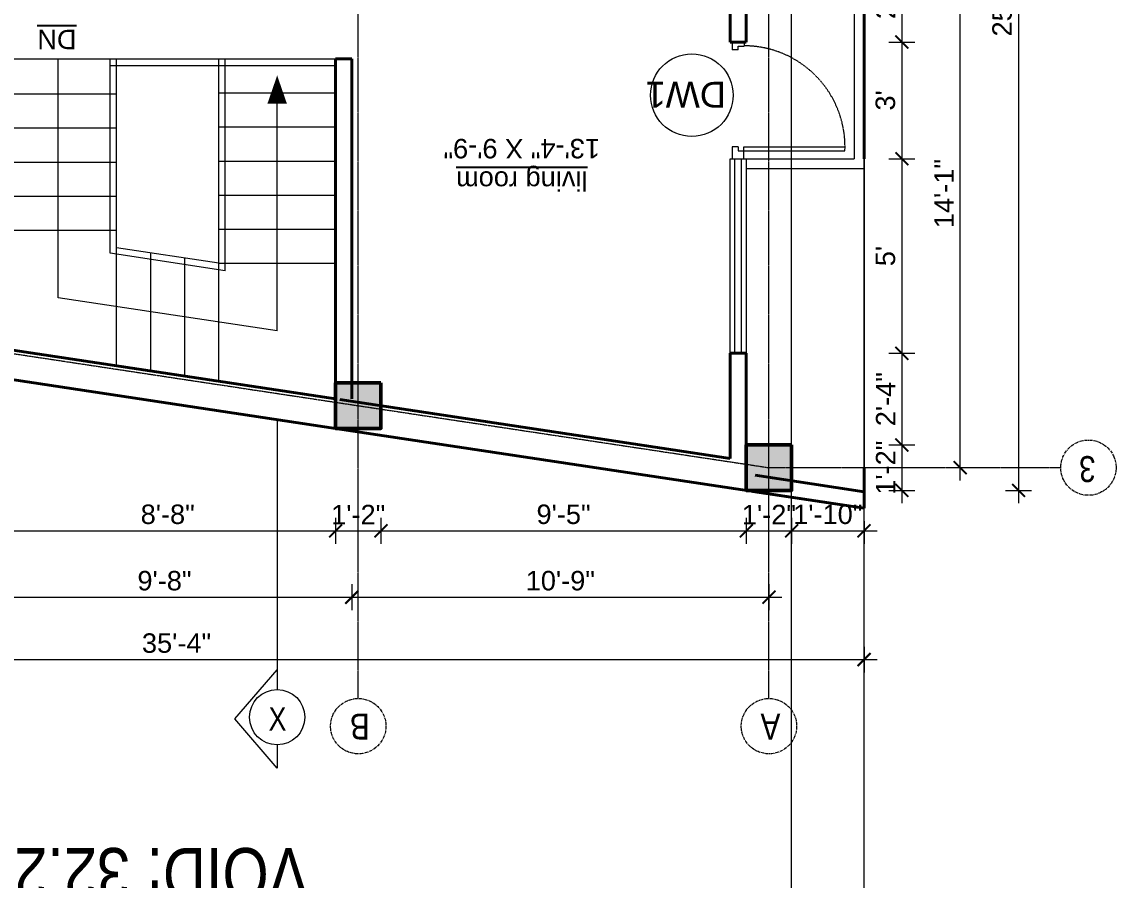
# Model space of a CAD drawing. Header units: inches. Extents: x 136316 to 155547, y -21384 to -17606.
# Drawn here: x 154136.1 to 154473.5, y -18680.5 to -18415.9 of the extents above; entities that cross this region are included whole.
import ezdxf

# ---------------------------------------------------------------- set-up
doc = ezdxf.new("R2010")
doc.units = ezdxf.units.IN
doc.header["$LTSCALE"] = 0.5
doc.header["$MEASUREMENT"] = 0
doc.header["$PDMODE"] = 66
doc.linetypes.add('CENTER', pattern=[2, 1.25, -0.25, 0.25, -0.25])
doc.linetypes.add('HIDDEN', pattern=[0.375, 0.25, -0.125])
for name, color, linetype, lineweight in [('Annotate-Lite.w', 177, 'Continuous', 9), ('Annotations-Bold.w', 177, 'Continuous', 13), ('C-COLUMN', 1, 'Continuous', 50), ('DIM', 4, 'Continuous', 5), ('DIM 1-100', 4, 'Continuous', 13), ('Door-Window.w', 4, 'Continuous', 15), ('HACTH', 253, 'Continuous', 9), ('PARAPET', 50, 'Continuous', 13), ('stair', 132, 'Continuous', 13), ('TEXT', 220, 'Continuous', 9), ('Text-100.w', 254, 'Continuous', 9), ('wall', 1, 'Continuous', 40), ('window', 4, 'Continuous', 13)]:
    doc.layers.add(name, color=color, linetype=linetype, lineweight=lineweight)
doc.styles.add('ARAIL', font='ARIALN.TTF')
doc.styles.add('arial', font='arial.ttf')
doc.styles.add('arial.', font='arial.ttf')
doc.styles.add('gaurav', font='arial.ttf')
doc.styles.get("Standard").update_dxf_attribs({"font": 'arial.ttf'})
doc.dimstyles.new('1 by 96', dxfattribs={"dimtxt": 6, "dimasz": 4, "dimexe": 4, "dimexo": 4, "dimgap": 2, "dimtad": 1, "dimdec": 0, "dimzin": 0, "dimdsep": 46, "dimlunit": 4, "dimtxsty": 'Standard', "dimblk": 'ARCHTICK', "dimcen": 0, "dimdle": 4, "dimadec": 0, "dimazin": 0, "dimtfac": 1, "dimtdec": 0, "dimtix": 1, "dimtofl": 0, "dimtmove": 1, "dimatfit": 3, "dimldrblk": 'ARCHTICK', "dimfxl": 4, "dimfxlon": 1, "dimtolj": 1, "dimtzin": 0, "dimlwd": -1, "dimlwe": -1, "dimarcsym": 0})

# ---------------------------------------------------------------- blocks, each defined once
blk = doc.blocks.new('3-0')
at = {"ltscale": 3}
for p, q in [((11063.05, 10097.68), (11065.97, 10099.9)), ((11065.25, 10097.81), (11066.71, 10098.92)), ((11065.97, 10099.9), (11066.71, 10098.92)), ((11063.05, 10097.68), (11064.53, 10095.73)), ((11065.99, 10096.84), (11064.53, 10095.73)), ((11065.99, 10096.84), (11065.25, 10097.81)), ((11085.5, 10074.13), (11110.32, 10092.96)), ((11086.24, 10073.15), (11111.05, 10091.97)), ((11111.05, 10091.97), (11110.32, 10092.96)), ((11084.04, 10073.02), (11082.57, 10071.91)), ((11082.57, 10071.91), (11084.79, 10068.98)), ((11084.04, 10073.02), (11084.78, 10072.04)), ((11084.78, 10072.04), (11086.24, 10073.15)), ((11086.24, 10073.15), (11085.5, 10074.13)), ((11087.72, 10071.2), (11086.24, 10073.15)), ((11084.79, 10068.98), (11087.72, 10071.2))]:
    blk.add_line(p, q, dxfattribs=at)
at = {"layer": 'Door-Window.w', "color": 9, "linetype": 'HIDDEN', "lineweight": 18}
blk.add_arc((11085.5, 10074.13), 31.16, 37.1906, 127.1465, dxfattribs=at)
blk = doc.blocks.new('_ArchTick')
at = {"color": 0, "linetype": 'ByBlock', "const_width": 0.15}
blk.add_lwpolyline([(-0.5, -0.5), (0.5, 0.5)], dxfattribs=at)
blk = doc.blocks.new('*D785')
at = {"layer": 'Defpoints', "color": 0, "transparency": 16777216}
for p in [(154129.33, -18523.48), (154232.83, -18541.22), (154232.83, -18572.83)]:
    blk.add_point(p, dxfattribs=at)
at = {"layer": 'DIM 1-100', "color": 0, "transparency": 16777216}
for p, q in [((154129.33, -18568.83), (154129.33, -18576.83)), ((154232.83, -18568.83), (154232.83, -18576.83)), ((154125.33, -18572.83), (154236.83, -18572.83))]:
    blk.add_line(p, q, dxfattribs=at)
at = {"layer": 'DIM 1-100', "color": 0, "transparency": 16777216, "xscale": 4, "yscale": 4, "zscale": 4, "rotation": 180}
blk.add_blockref('_ArchTick', (154129.33, -18572.83), dxfattribs=at)
at = {"layer": 'DIM 1-100', "color": 0, "transparency": 16777216, "xscale": 4, "yscale": 4, "zscale": 4}
blk.add_blockref('_ArchTick', (154232.83, -18572.83), dxfattribs=at)
at = {"layer": 'DIM 1-100', "color": 0, "transparency": 16777216, "insert": (154181.08, -18567.76), "char_height": 6, "attachment_point": 5}
blk.add_mtext('\\A1;8\'-8"', dxfattribs=at)
blk = doc.blocks.new('*D786')
at = {"layer": 'Defpoints', "color": 0, "transparency": 16777216}
for p in [(154232.83, -18541.22), (154246.83, -18541.22), (154246.83, -18572.83)]:
    blk.add_point(p, dxfattribs=at)
at = {"layer": 'DIM 1-100', "color": 0, "transparency": 16777216}
for p, q in [((154232.83, -18568.83), (154232.83, -18576.83)), ((154246.83, -18568.83), (154246.83, -18576.83)), ((154228.83, -18572.83), (154250.83, -18572.83))]:
    blk.add_line(p, q, dxfattribs=at)
at = {"layer": 'DIM 1-100', "color": 0, "transparency": 16777216, "xscale": 4, "yscale": 4, "zscale": 4, "rotation": 180}
blk.add_blockref('_ArchTick', (154232.83, -18572.83), dxfattribs=at)
at = {"layer": 'DIM 1-100', "color": 0, "transparency": 16777216, "xscale": 4, "yscale": 4, "zscale": 4}
blk.add_blockref('_ArchTick', (154246.83, -18572.83), dxfattribs=at)
at = {"layer": 'DIM 1-100', "color": 0, "transparency": 16777216, "insert": (154239.83, -18567.81), "char_height": 6, "attachment_point": 5}
blk.add_mtext('\\A1;1\'-2"', dxfattribs=at)
blk = doc.blocks.new('*D787')
at = {"layer": 'Defpoints', "color": 0, "transparency": 16777216}
for p in [(154246.83, -18541.22), (154359.48, -18546.34), (154359.48, -18572.83)]:
    blk.add_point(p, dxfattribs=at)
at = {"layer": 'DIM 1-100', "color": 0, "transparency": 16777216}
for p, q in [((154246.83, -18568.83), (154246.83, -18576.83)), ((154359.48, -18568.83), (154359.48, -18576.83)), ((154242.83, -18572.83), (154363.48, -18572.83))]:
    blk.add_line(p, q, dxfattribs=at)
at = {"layer": 'DIM 1-100', "color": 0, "transparency": 16777216, "xscale": 4, "yscale": 4, "zscale": 4, "rotation": 180}
blk.add_blockref('_ArchTick', (154246.83, -18572.83), dxfattribs=at)
at = {"layer": 'DIM 1-100', "color": 0, "transparency": 16777216, "xscale": 4, "yscale": 4, "zscale": 4}
blk.add_blockref('_ArchTick', (154359.48, -18572.83), dxfattribs=at)
at = {"layer": 'DIM 1-100', "color": 0, "transparency": 16777216, "insert": (154303.15, -18567.76), "char_height": 6, "attachment_point": 5}
blk.add_mtext('\\A1;9\'-5"', dxfattribs=at)
blk = doc.blocks.new('*D788')
at = {"layer": 'Defpoints', "color": 0, "transparency": 16777216}
for p in [(154359.48, -18546.34), (154373.48, -18546.34), (154373.48, -18572.83)]:
    blk.add_point(p, dxfattribs=at)
at = {"layer": 'DIM 1-100', "color": 0, "transparency": 16777216}
for p, q in [((154359.48, -18568.83), (154359.48, -18576.83)), ((154373.48, -18568.83), (154373.48, -18576.83)), ((154355.48, -18572.83), (154377.48, -18572.83))]:
    blk.add_line(p, q, dxfattribs=at)
at = {"layer": 'DIM 1-100', "color": 0, "transparency": 16777216, "xscale": 4, "yscale": 4, "zscale": 4, "rotation": 180}
blk.add_blockref('_ArchTick', (154359.48, -18572.83), dxfattribs=at)
at = {"layer": 'DIM 1-100', "color": 0, "transparency": 16777216, "xscale": 4, "yscale": 4, "zscale": 4}
blk.add_blockref('_ArchTick', (154373.48, -18572.83), dxfattribs=at)
at = {"layer": 'DIM 1-100', "color": 0, "transparency": 16777216, "insert": (154366.48, -18567.81), "char_height": 6, "attachment_point": 5}
blk.add_mtext('\\A1;1\'-2"', dxfattribs=at)
blk = doc.blocks.new('*D789')
at = {"layer": 'Defpoints', "color": 0, "transparency": 16777216}
for p in [(154373.48, -18546.34), (154395.81, -18565.82), (154395.81, -18572.83)]:
    blk.add_point(p, dxfattribs=at)
at = {"layer": 'DIM 1-100', "color": 0, "transparency": 16777216}
for p, q in [((154373.48, -18568.83), (154373.48, -18576.83)), ((154395.81, -18569.82), (154395.81, -18576.83)), ((154369.48, -18572.83), (154399.81, -18572.83))]:
    blk.add_line(p, q, dxfattribs=at)
at = {"layer": 'DIM 1-100', "color": 0, "transparency": 16777216, "xscale": 4, "yscale": 4, "zscale": 4, "rotation": 180}
blk.add_blockref('_ArchTick', (154373.48, -18572.83), dxfattribs=at)
at = {"layer": 'DIM 1-100', "color": 0, "transparency": 16777216, "xscale": 4, "yscale": 4, "zscale": 4}
blk.add_blockref('_ArchTick', (154395.81, -18572.83), dxfattribs=at)
at = {"layer": 'DIM 1-100', "color": 0, "transparency": 16777216, "insert": (154384.64, -18567.76), "char_height": 6, "attachment_point": 5}
blk.add_mtext('\\A1;1\'-10"', dxfattribs=at)
blk = doc.blocks.new('*D791')
at = {"layer": 'Defpoints', "color": 0, "transparency": 16777216}
for p in [(154122.33, -18516.48), (154237.83, -18529.22), (154237.83, -18593.3)]:
    blk.add_point(p, dxfattribs=at)
at = {"layer": 'DIM 1-100', "color": 0, "transparency": 16777216}
for p, q in [((154122.33, -18589.3), (154122.33, -18597.3)), ((154237.83, -18589.3), (154237.83, -18597.3)), ((154118.33, -18593.3), (154241.83, -18593.3))]:
    blk.add_line(p, q, dxfattribs=at)
at = {"layer": 'DIM 1-100', "color": 0, "transparency": 16777216, "xscale": 4, "yscale": 4, "zscale": 4, "rotation": 180}
blk.add_blockref('_ArchTick', (154122.33, -18593.3), dxfattribs=at)
at = {"layer": 'DIM 1-100', "color": 0, "transparency": 16777216, "xscale": 4, "yscale": 4, "zscale": 4}
blk.add_blockref('_ArchTick', (154237.83, -18593.3), dxfattribs=at)
at = {"layer": 'DIM 1-100', "color": 0, "transparency": 16777216, "insert": (154180.08, -18588.23), "char_height": 6, "attachment_point": 5}
blk.add_mtext('\\A1;9\'-8"', dxfattribs=at)
blk = doc.blocks.new('*D792')
at = {"layer": 'Defpoints', "color": 0, "transparency": 16777216}
for p in [(154237.83, -18529.22), (154366.48, -18553.34), (154366.48, -18593.3)]:
    blk.add_point(p, dxfattribs=at)
at = {"layer": 'DIM 1-100', "color": 0, "transparency": 16777216}
for p, q in [((154237.83, -18589.3), (154237.83, -18597.3)), ((154366.48, -18589.3), (154366.48, -18597.3)), ((154233.83, -18593.3), (154370.48, -18593.3))]:
    blk.add_line(p, q, dxfattribs=at)
at = {"layer": 'DIM 1-100', "color": 0, "transparency": 16777216, "xscale": 4, "yscale": 4, "zscale": 4, "rotation": 180}
blk.add_blockref('_ArchTick', (154237.83, -18593.3), dxfattribs=at)
at = {"layer": 'DIM 1-100', "color": 0, "transparency": 16777216, "xscale": 4, "yscale": 4, "zscale": 4}
blk.add_blockref('_ArchTick', (154366.48, -18593.3), dxfattribs=at)
at = {"layer": 'DIM 1-100', "color": 0, "transparency": 16777216, "insert": (154302.15, -18588.23), "char_height": 6, "attachment_point": 5}
blk.add_mtext('\\A1;10\'-9"', dxfattribs=at)
blk = doc.blocks.new('*D793')
at = {"layer": 'Defpoints', "color": 0, "transparency": 16777216}
for p in [(153971.8, -18501.81), (154395.81, -18565.82), (154395.81, -18612.55)]:
    blk.add_point(p, dxfattribs=at)
at = {"layer": 'DIM 1-100', "color": 0, "transparency": 16777216}
for p, q in [((153971.8, -18608.55), (153971.8, -18616.55)), ((154395.81, -18608.55), (154395.81, -18616.55)), ((153967.8, -18612.55), (154399.81, -18612.55))]:
    blk.add_line(p, q, dxfattribs=at)
at = {"layer": 'DIM 1-100', "color": 0, "transparency": 16777216, "xscale": 4, "yscale": 4, "zscale": 4, "rotation": 180}
blk.add_blockref('_ArchTick', (153971.8, -18612.55), dxfattribs=at)
at = {"layer": 'DIM 1-100', "color": 0, "transparency": 16777216, "xscale": 4, "yscale": 4, "zscale": 4}
blk.add_blockref('_ArchTick', (154395.81, -18612.55), dxfattribs=at)
at = {"layer": 'DIM 1-100', "color": 0, "transparency": 16777216, "insert": (154183.8, -18607.48), "char_height": 6, "attachment_point": 5}
blk.add_mtext('\\A1;35\'-4"', dxfattribs=at)
blk = doc.blocks.new('*D796')
at = {"layer": 'Defpoints', "color": 0, "transparency": 16777216}
for p in [(154373.48, -18259.04), (154373.48, -18560.34), (154443.48, -18560.34)]:
    blk.add_point(p, dxfattribs=at)
at = {"layer": 'DIM 1-100', "color": 0, "transparency": 16777216}
for p, q in [((154443.48, -18255.04), (154443.48, -18564.34)), ((154439.48, -18259.04), (154447.48, -18259.04)), ((154439.48, -18560.34), (154447.48, -18560.34))]:
    blk.add_line(p, q, dxfattribs=at)
at = {"layer": 'DIM 1-100', "color": 0, "transparency": 16777216, "xscale": 4, "yscale": 4, "zscale": 4}
for p, rotation in [((154443.48, -18259.04), 90), ((154443.48, -18560.34), 270)]:
    blk.add_blockref('_ArchTick', p, dxfattribs=dict(at, rotation=rotation))
at = {"layer": 'DIM 1-100', "color": 0, "transparency": 16777216, "insert": (154438.41, -18409.69), "char_height": 6, "attachment_point": 5, "rotation": 90}
blk.add_mtext('\\A1;25\'-1"', dxfattribs=at)
blk = doc.blocks.new('*D848')
at = {"layer": 'Defpoints', "color": 0, "transparency": 16777216}
for p in [(154373.48, -18391.27), (154354.48, -18422.08), (154407.48, -18422.08)]:
    blk.add_point(p, dxfattribs=at)
at = {"layer": 'DIM 1-100', "color": 0, "transparency": 16777216}
for p, q in [((154407.48, -18387.27), (154407.48, -18426.08)), ((154403.48, -18391.27), (154411.48, -18391.27)), ((154403.48, -18422.08), (154411.48, -18422.08))]:
    blk.add_line(p, q, dxfattribs=at)
at = {"layer": 'DIM 1-100', "color": 0, "transparency": 16777216, "xscale": 4, "yscale": 4, "zscale": 4}
for p, rotation in [((154407.48, -18391.27), 90), ((154407.48, -18422.08), 270)]:
    blk.add_blockref('_ArchTick', p, dxfattribs=dict(at, rotation=rotation))
at = {"layer": 'DIM 1-100', "color": 0, "transparency": 16777216, "insert": (154402.47, -18406.68), "char_height": 6, "attachment_point": 5, "rotation": 90}
blk.add_mtext('\\A1;2\'-7"', dxfattribs=at)
blk = doc.blocks.new('*D849')
at = {"layer": 'Defpoints', "color": 0, "transparency": 16777216}
for p in [(154354.48, -18422.08), (154354.48, -18458.08), (154407.48, -18458.08)]:
    blk.add_point(p, dxfattribs=at)
at = {"layer": 'DIM 1-100', "color": 0, "transparency": 16777216}
for p, q in [((154407.48, -18418.08), (154407.48, -18462.08)), ((154403.48, -18422.08), (154411.48, -18422.08)), ((154403.48, -18458.08), (154411.48, -18458.08))]:
    blk.add_line(p, q, dxfattribs=at)
at = {"layer": 'DIM 1-100', "color": 0, "transparency": 16777216, "xscale": 4, "yscale": 4, "zscale": 4}
for p, rotation in [((154407.48, -18422.08), 90), ((154407.48, -18458.08), 270)]:
    blk.add_blockref('_ArchTick', p, dxfattribs=dict(at, rotation=rotation))
at = {"layer": 'DIM 1-100', "color": 0, "transparency": 16777216, "insert": (154402.41, -18440.08), "char_height": 6, "attachment_point": 5, "rotation": 90}
blk.add_mtext("\\A1;3'", dxfattribs=at)
blk = doc.blocks.new('*D850')
at = {"layer": 'Defpoints', "color": 0, "transparency": 16777216}
for p in [(154354.48, -18458.08), (154354.48, -18518.08), (154407.48, -18518.08)]:
    blk.add_point(p, dxfattribs=at)
at = {"layer": 'DIM 1-100', "color": 0, "transparency": 16777216}
for p, q in [((154407.48, -18454.08), (154407.48, -18522.08)), ((154403.48, -18458.08), (154411.48, -18458.08)), ((154403.48, -18518.08), (154411.48, -18518.08))]:
    blk.add_line(p, q, dxfattribs=at)
at = {"layer": 'DIM 1-100', "color": 0, "transparency": 16777216, "xscale": 4, "yscale": 4, "zscale": 4}
for p, rotation in [((154407.48, -18458.08), 90), ((154407.48, -18518.08), 270)]:
    blk.add_blockref('_ArchTick', p, dxfattribs=dict(at, rotation=rotation))
at = {"layer": 'DIM 1-100', "color": 0, "transparency": 16777216, "insert": (154402.43, -18488.08), "char_height": 6, "attachment_point": 5, "rotation": 90}
blk.add_mtext("\\A1;5'", dxfattribs=at)
blk = doc.blocks.new('*D851')
at = {"layer": 'Defpoints', "color": 0, "transparency": 16777216}
for p in [(154354.48, -18518.08), (154373.48, -18546.34), (154407.48, -18546.34)]:
    blk.add_point(p, dxfattribs=at)
at = {"layer": 'DIM 1-100', "color": 0, "transparency": 16777216}
for p, q in [((154407.48, -18514.08), (154407.48, -18550.34)), ((154403.48, -18518.08), (154411.48, -18518.08)), ((154403.48, -18546.34), (154411.48, -18546.34))]:
    blk.add_line(p, q, dxfattribs=at)
at = {"layer": 'DIM 1-100', "color": 0, "transparency": 16777216, "xscale": 4, "yscale": 4, "zscale": 4}
for p, rotation in [((154407.48, -18518.08), 90), ((154407.48, -18546.34), 270)]:
    blk.add_blockref('_ArchTick', p, dxfattribs=dict(at, rotation=rotation))
at = {"layer": 'DIM 1-100', "color": 0, "transparency": 16777216, "insert": (154402.47, -18532.21), "char_height": 6, "attachment_point": 5, "rotation": 90}
blk.add_mtext('\\A1;2\'-4"', dxfattribs=at)
blk = doc.blocks.new('*D799')
at = {"layer": 'Defpoints', "color": 0, "transparency": 16777216}
for p in [(154373.48, -18546.34), (154373.48, -18560.34), (154407.48, -18560.34)]:
    blk.add_point(p, dxfattribs=at)
at = {"layer": 'DIM 1-100', "color": 0, "transparency": 16777216}
for p, q in [((154407.48, -18542.34), (154407.48, -18564.34)), ((154403.48, -18546.34), (154411.48, -18546.34)), ((154403.48, -18560.34), (154411.48, -18560.34))]:
    blk.add_line(p, q, dxfattribs=at)
at = {"layer": 'DIM 1-100', "color": 0, "transparency": 16777216, "xscale": 4, "yscale": 4, "zscale": 4}
for p, rotation in [((154407.48, -18546.34), 90), ((154407.48, -18560.34), 270)]:
    blk.add_blockref('_ArchTick', p, dxfattribs=dict(at, rotation=rotation))
at = {"layer": 'DIM 1-100', "color": 0, "transparency": 16777216, "insert": (154402.47, -18553.34), "char_height": 6, "attachment_point": 5, "rotation": 90}
blk.add_mtext('\\A1;1\'-2"', dxfattribs=at)
blk = doc.blocks.new('*D852')
at = {"layer": 'Defpoints', "color": 0, "transparency": 16777216}
for p in [(154373.48, -18384.27), (154425.48, -18384.27), (154373.48, -18553.34)]:
    blk.add_point(p, dxfattribs=at)
at = {"layer": 'DIM 1-100', "color": 0, "transparency": 16777216}
for p, q in [((154425.48, -18557.34), (154425.48, -18380.27)), ((154421.48, -18384.27), (154429.48, -18384.27)), ((154421.48, -18553.34), (154429.48, -18553.34))]:
    blk.add_line(p, q, dxfattribs=at)
at = {"layer": 'DIM 1-100', "color": 0, "transparency": 16777216, "xscale": 4, "yscale": 4, "zscale": 4}
for p, rotation in [((154425.48, -18384.27), 90), ((154425.48, -18553.34), 270)]:
    blk.add_blockref('_ArchTick', p, dxfattribs=dict(at, rotation=rotation))
at = {"layer": 'DIM 1-100', "color": 0, "transparency": 16777216, "insert": (154420.47, -18468.81), "char_height": 6, "attachment_point": 5, "rotation": 90}
blk.add_mtext('\\A1;14\'-1"', dxfattribs=at)

msp = doc.modelspace()

# ---------------------------------------------------------------- hatches: boundary and pattern name
at = {"layer": 'C-COLUMN'}
h = msp.add_hatch(color=256, dxfattribs=at)
h.dxf.hatch_style = 1
h.paths.add_polyline_path([(154232.83, -18541.22), (154246.83, -18541.22), (154246.83, -18527.22), (154232.83, -18527.22)])
h = msp.add_hatch(color=256, dxfattribs=at)
h.dxf.hatch_style = 1
h.paths.add_polyline_path([(154359.48, -18560.34), (154373.48, -18560.34), (154373.48, -18546.34), (154359.48, -18546.34)])

# ---------------------------------------------------------------- linework, layer by layer
at = {"layer": 'Annotate-Lite.w'}
for p in [(154373.4, -19752.86), (154395.81, -19183.51)]:
    msp.add_xline(p, (0, 1), dxfattribs=at)
at = {"layer": 'Annotate-Lite.w', "ltscale": 0.005}
msp.add_circle((154342.71, -18438.48), 12.73, dxfattribs=at)
at = {"layer": 'Annotations-Bold.w', "linetype": 'CENTER', "ltscale": 0.3}
for p, q in [((154239.83, -18624.52), (154239.83, -18177.77)), ((154366.48, -18624.52), (154366.48, -18177.77))]:
    msp.add_line(p, q, dxfattribs=at)
msp.add_lwpolyline([(153896.26, -18494.87), (153979.27, -18494.87), (154122.33, -18516.48), (154239.83, -18534.22), (154366.48, -18553.34), (154456.48, -18553.34)], dxfattribs=at)
at = {"layer": 'Annotations-Bold.w', "linetype": 'CENTER', "ltscale": 1.5}
for centre in [(154465.01, -18553.34), (154239.83, -18633.06), (154366.48, -18633.06)]:
    msp.add_circle(centre, 8.53, dxfattribs=at)
at = {"layer": 'C-COLUMN'}
for points in [[(154246.83, -18527.22), (154232.83, -18527.22), (154232.83, -18541.22), (154246.83, -18541.22)], [(154373.48, -18546.34), (154359.48, -18546.34), (154359.48, -18560.34), (154373.48, -18560.34)]]:
    msp.add_lwpolyline(points, close=True, dxfattribs=at)
at = {"layer": 'DIM'}
for p, q in [((154147.33, -18501), (154147.33, -18427.27, 0)), ((154214.83, -18511.19), (154214.83, -18441.07)), ((154355.98, -18518.08), (154355.98, -18458.08)), ((154355.98, -18518.08), (154355.98, -18458.08)), ((154357.98, -18518.08), (154357.98, -18458.08)), ((154357.98, -18518.08), (154357.98, -18458.08)), ((154214.83, -18511.19), (154147.33, -18501))]:
    msp.add_line(p, q, dxfattribs=at)
at = {"layer": 'HACTH', "ltscale": 100}
msp.add_line((154395.81, -18461.08), (154395.81, -18560.77), dxfattribs=at)
at = {"layer": 'PARAPET', "ltscale": 100}
for p, q in [((154395.81, -18388.27), (154395.81, -18461.08)), ((154392.81, -18391.27), (154392.81, -18458.08)), ((154359.48, -18458.08), (154392.81, -18458.08)), ((154359.48, -18461.08), (154395.81, -18461.08))]:
    msp.add_line(p, q, dxfattribs=at)
at = {"layer": 'stair', "linetype": 'ByBlock'}
for p, q in [((154129.33, -18427.27), (154237.83, -18427.27)), ((154163.33, -18487.24), (154163.33, -18427.27)), ((154165.33, -18485.52), (154165.33, -18427.27)), ((154196.83, -18490.27), (154196.83, -18427.27)), ((154198.83, -18492.6), (154198.83, -18427.27)), ((154163.33, -18429.27), (154232.83, -18429.27)), ((154196.83, -18437.77), (154232.83, -18437.77)), ((154196.83, -18448.27), (154232.83, -18448.27)), ((154196.83, -18458.77), (154232.83, -18458.77)), ((154196.83, -18469.27), (154232.83, -18469.27)), ((154196.83, -18479.77), (154232.83, -18479.77)), ((154198.83, -18492.6), (154163.33, -18487.24)), ((154196.83, -18490.27), (154165.33, -18485.52)), ((154165.33, -18521.92), (154165.33, -18485.52)), ((154175.83, -18523.51), (154175.83, -18487.1)), ((154186.33, -18525.09), (154186.33, -18488.69)), ((154196.83, -18526.68), (154196.83, -18490.27)), ((154196.83, -18490.27), (154232.83, -18490.27))]:
    msp.add_line(p, q, dxfattribs=at)
msp.add_lwpolyline([(154214.83, -18441.07, 6, 0, 0), (154214.83, -18432.39, 0, 0, 0)], format="xyseb", dxfattribs=at)
for points in [[(154129.33, -18438.08), (154165.33, -18438.08)], [(154129.33, -18448.58), (154165.33, -18448.58)], [(154129.33, -18459.08), (154165.33, -18459.08)], [(154129.33, -18469.58), (154165.33, -18469.58)], [(154129.33, -18480.08), (154165.33, -18480.08)]]:
    msp.add_lwpolyline(points, dxfattribs=at)
at = {"layer": 'TEXT'}
for points in [[(154214.83, -18538.5), (154214.83, -18621.77)], [(154214.83, -18638.84), (154214.83, -18645.98), (154201.74, -18630.83), (154214.83, -18615.69)]]:
    msp.add_lwpolyline(points, dxfattribs=at)
msp.add_circle((154214.83, -18630.3), 8.53, dxfattribs=at)
at = {"layer": 'wall'}
for p, q in [((154354.48, -18382.27), (154354.48, -18422.08)), ((154395.81, -18388.27), (154395.81, -18458.08)), ((154359.48, -18391.27), (154359.48, -18422.08)), ((154354.48, -18422.08), (154359.48, -18422.08)), ((154232.83, -18427.27), (154232.83, -18532.11)), ((154232.83, -18427.27), (154237.83, -18427.27)), ((154237.83, -18427.27), (154237.83, -18532.11)), ((154354.48, -18518.08), (154354.48, -18550.48)), ((154354.48, -18518.08), (154359.48, -18518.08)), ((154359.48, -18518.08), (154359.48, -18548.64)), ((154115.33, -18523.48), (154232.83, -18541.22)), ((154354.48, -18550.48), (154234.17, -18532.32)), ((154395.81, -18565.82), (154232.83, -18541.22)), ((154395.81, -18560.77), (154362.22, -18555.7)), ((154395.81, -18553.34), (154395.81, -18565.82)), ((154395.81, -18565.82), (154361.48, -18560.64)), ((154395.81, -18560.77), (154395.81, -18565.82))]:
    msp.add_line(p, q, dxfattribs=at)
msp.add_lwpolyline([(154122.33, -18515.43), (154232.83, -18532.11)], dxfattribs=at)
at = {"layer": 'window'}
for p, q in [((154354.48, -18518.08), (154354.48, -18458.08)), ((154354.48, -18458.08), (154359.48, -18458.08)), ((154354.48, -18518.08), (154354.48, -18458.08)), ((154359.48, -18458.08), (154359.48, -18518.08)), ((154359.48, -18458.08), (154359.48, -18518.08))]:
    msp.add_line(p, q, dxfattribs=at)

# ---------------------------------------------------------------- block references
at = {"layer": 'Door-Window.w', "linetype": 'ByBlock', "xscale": 0.9997912369827213, "yscale": 0.9997912369827213, "zscale": 0.9997912369827213, "rotation": 322.8094047884902}
msp.add_blockref('3-0', (139441.38, -19778.64), dxfattribs=at)

# ---------------------------------------------------------------- texts
at = {"layer": 'Annotate-Lite.w', "ltscale": 0.005, "insert": (154353.26, -18442.35), "char_height": 8, "attachment_point": 1, "rotation": 180, "style": 'gaurav'}
msp.add_mtext_dynamic_manual_height_columns('DW1', width=8, gutter_width=100, heights=[0], dxfattribs=at)
at = {"layer": 'Annotations-Bold.w', "linetype": 'CENTER', "ltscale": 1.5, "char_height": 8, "attachment_point": 1, "rotation": 180, "style": 'ARAIL'}
for s, insert in [('3', (154467.22, -18557.77)), ('B', (154243.36, -18637.19)), ('A', (154370.01, -18637.19))]:
    msp.add_mtext_dynamic_manual_height_columns(s, width=6.5393, gutter_width=100, heights=[0], dxfattribs=dict(at, insert=insert))
at = {"layer": 'TEXT', "lineweight": -2, "char_height": 6, "width": 127.5059, "attachment_point": 5, "rotation": 180, "style": 'arial.'}
for s, insert in [('{\\LDN}', (154146.92, -18421.31)), ('{\\Lliving room\\P}13\'-4" X 9\'-9"', (154290.26, -18459.91))]:
    msp.add_mtext(s, dxfattribs=dict(at, insert=insert))
at = {"layer": 'TEXT', "insert": (154217.68, -18627.22), "char_height": 7.2, "attachment_point": 3, "style": 'ARAIL'}
msp.add_mtext_dynamic_manual_height_columns('X', width=125.4648, gutter_width=90, heights=[0], dxfattribs=at)
at = {"layer": 'Text-100.w', "insert": (154154.13, -18746.65), "char_height": 20, "width": 569.1024, "attachment_point": 2, "rotation": 180, "style": 'arial'}
msp.add_mtext('\\A1;{\\fArial Narrow|b1|i0|c0|p34;\\LFIRST FLOOR PLAN\\P\\fArial Narrow|b0|i0|c0|p34;\\H0.8x;\\lAREA : 721.37 sq. ft.\\PVOID: 32.21 sq.ft}', dxfattribs=at)

# ---------------------------------------------------------------- dimensions: what is measured, and where the dimension line sits
at = {"layer": 'DIM 1-100'}
for base, p1, p2, angle, picture, middle in [((154443.48, -18560.34), (154373.48, -18259.04), (154373.48, -18560.34), 270, '*D796', (154438.41, -18409.69)), ((154425.48, -18384.27), (154373.48, -18553.34), (154373.48, -18384.27), 270, '*D852', (154420.47, -18468.81)), ((154407.48, -18422.08), (154373.48, -18391.27), (154354.48, -18422.08), 270, '*D848', (154402.47, -18406.68)), ((154407.48, -18458.08), (154354.48, -18422.08), (154354.48, -18458.08), 270, '*D849', (154402.41, -18440.08)), ((154407.48, -18518.08), (154354.48, -18458.08), (154354.48, -18518.08), 270, '*D850', (154402.43, -18488.08)), ((154395.81, -18612.55), (153971.8, -18501.81), (154395.81, -18565.82), 180, '*D793', (154183.8, -18607.48)), ((154407.48, -18546.34), (154354.48, -18518.08), (154373.48, -18546.34), 270, '*D851', (154402.47, -18532.21)), ((154237.8277432, -18593.29584075), (154122.3277432, -18516.4764289), (154237.8277432, -18529.21699341), 180, '*D791', (154180.0777432, -18588.23240283)), ((154232.8277432, -18572.82709075), (154129.3277432, -18523.4764289), (154232.8277432, -18541.21699341), 180, '*D785', (154181.0777432, -18567.76365283)), ((154366.48, -18593.3), (154237.83, -18529.22), (154366.48, -18553.34), 180, '*D792', (154302.15, -18588.23)), ((154359.48, -18572.83), (154246.83, -18541.22), (154359.48, -18546.34), 180, '*D787', (154303.15, -18567.76))]:
    dim = msp.add_linear_dim(base=base, p1=p1, p2=p2, angle=angle, dimstyle='1 by 96', dxfattribs=at)
    dim.commit()
    dim.dimension.update_dxf_attribs({"geometry": picture, "text_midpoint": middle})
for base, p1, p2, angle, picture, middle in [((154246.83, -18572.83), (154232.83, -18541.22), (154246.83, -18541.22), 180, '*D786', (154239.83, -18572.83)), ((154407.48, -18560.34), (154373.48, -18546.34), (154373.48, -18560.34), 270, '*D799', (154407.48, -18553.34)), ((154373.48, -18572.83), (154359.48, -18546.34), (154373.48, -18546.34), 180, '*D788', (154366.48, -18572.83)), ((154395.81, -18572.83), (154373.48, -18546.34), (154395.81, -18565.82), 180, '*D789', (154384.64, -18572.83))]:
    dim = msp.add_linear_dim(base=base, p1=p1, p2=p2, angle=angle, dimstyle='1 by 96', dxfattribs=at)
    dim.commit()
    dim.dimension.update_dxf_attribs({"geometry": picture, "text_midpoint": middle, "dimtype": 160})

doc.saveas('drawing.dxf')
